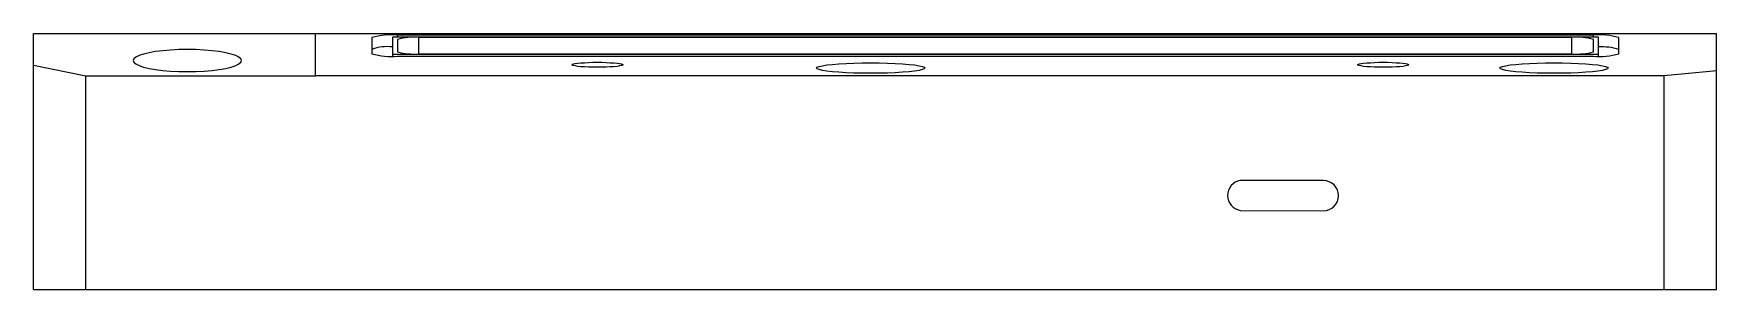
# Paper-space layout '_Front' of a CAD drawing. Header units: millimetres. Extents: x 0 to 19.7, y 0 to 3.
import ezdxf

# ---------------------------------------------------------------- set-up
doc = ezdxf.new("R2010")
doc.units = ezdxf.units.MM

psp = doc.layouts.new('_Front')

# ---------------------------------------------------------------- linework, layer by layer
at = {"color": 7, "linetype": 'Continuous', "lineweight": 25}
for p, q in [((0, 3), (19.7, 3)), ((0, 0), (0, 3)), ((3.3, 2.5), (3.3, 3)), ((18.32, 2.96), (4.2, 2.96)), ((4.2, 2.96), (4.2, 2.735)), ((18.26, 2.983), (4.26, 2.983)), ((18.32, 2.735), (18.32, 2.96)), ((19.7, 0), (19.7, 3)), ((3.96, 2.955), (3.96, 2.763)), ((4.26, 2.931), (4.26, 2.787)), ((18.01, 2.955), (4.51, 2.955)), ((4.51, 2.763), (18.01, 2.763)), ((18.26, 2.787), (18.26, 2.931)), ((18.56, 2.763), (18.56, 2.955)), ((0.61, 2.5), (0, 2.625)), ((4.2, 2.757), (18.32, 2.757)), ((4.26, 2.734), (18.26, 2.734)), ((19.09, 2.509), (19.7, 2.568)), ((0.61, 0), (0.61, 2.5)), ((3.3, 2.5), (0.61, 2.5)), ((3.3, 2.509), (19.09, 2.509)), ((19.09, 0), (19.09, 2.509)), ((15.1, 1.277), (14.126, 1.277)), ((14.126, 0.927), (15.1, 0.923)), ((0, 0), (19.7, 0))]:
    psp.add_line(p, q, dxfattribs=at)
at = {"color": 8, "linetype": 'Continuous', "lineweight": 25}
for p, q in [((4.26, 2.96), (4.26, 2.983)), ((18.26, 2.96), (18.26, 2.983)), ((4.51, 2.763), (4.51, 2.955)), ((18.01, 2.763), (18.01, 2.955))]:
    psp.add_line(p, q, dxfattribs=at)
at = {"color": 7, "linetype": 'Continuous', "lineweight": 25, "flags": 128}
for points in [[(1.8, 2.813), (1.701, 2.812), (1.604, 2.807), (1.512, 2.799), (1.427, 2.789), (1.351, 2.775), (1.286, 2.76), (1.234, 2.743), (1.196, 2.724), (1.173, 2.704), (1.165, 2.684), (1.173, 2.663), (1.196, 2.644), (1.234, 2.625), (1.286, 2.608), (1.351, 2.592), (1.427, 2.579), (1.512, 2.568), (1.604, 2.56), (1.701, 2.556), (1.8, 2.554), (1.899, 2.556), (1.996, 2.56), (2.088, 2.568), (2.173, 2.579), (2.249, 2.592), (2.314, 2.608), (2.366, 2.625), (2.404, 2.644), (2.427, 2.663), (2.435, 2.684), (2.427, 2.704), (2.404, 2.724), (2.366, 2.743), (2.314, 2.76), (2.249, 2.775), (2.173, 2.789), (2.088, 2.799), (1.996, 2.807), (1.899, 2.812), (1.8, 2.813)], [(6.6, 2.605), (6.548, 2.606), (6.497, 2.607), (6.45, 2.609), (6.407, 2.612), (6.37, 2.615), (6.34, 2.62), (6.318, 2.624), (6.305, 2.629), (6.3, 2.634), (6.305, 2.639), (6.318, 2.644), (6.34, 2.649), (6.37, 2.653), (6.407, 2.656), (6.45, 2.659), (6.497, 2.661), (6.548, 2.663), (6.6, 2.663), (6.652, 2.663), (6.703, 2.661), (6.75, 2.659), (6.793, 2.656), (6.83, 2.653), (6.86, 2.649), (6.882, 2.644), (6.895, 2.639), (6.9, 2.634), (6.895, 2.629), (6.882, 2.624), (6.86, 2.62), (6.83, 2.615), (6.793, 2.612), (6.75, 2.609), (6.703, 2.607), (6.652, 2.606), (6.6, 2.605)], [(9.8, 2.657), (9.899, 2.656), (9.996, 2.654), (10.088, 2.65), (10.173, 2.645), (10.249, 2.639), (10.314, 2.632), (10.366, 2.623), (10.404, 2.614), (10.427, 2.605), (10.435, 2.596), (10.427, 2.586), (10.404, 2.577), (10.366, 2.568), (10.314, 2.56), (10.249, 2.552), (10.173, 2.546), (10.088, 2.541), (9.996, 2.537), (9.899, 2.535), (9.8, 2.534), (9.701, 2.535), (9.604, 2.537), (9.512, 2.541), (9.427, 2.546), (9.351, 2.552), (9.286, 2.56), (9.234, 2.568), (9.196, 2.577), (9.173, 2.586), (9.165, 2.596), (9.173, 2.605), (9.196, 2.614), (9.234, 2.623), (9.286, 2.632), (9.351, 2.639), (9.427, 2.645), (9.512, 2.65), (9.604, 2.654), (9.701, 2.656), (9.8, 2.657)], [(15.8, 2.605), (15.748, 2.606), (15.697, 2.607), (15.65, 2.609), (15.607, 2.612), (15.57, 2.615), (15.54, 2.62), (15.518, 2.624), (15.505, 2.629), (15.5, 2.634), (15.505, 2.639), (15.518, 2.644), (15.54, 2.649), (15.57, 2.653), (15.607, 2.656), (15.65, 2.659), (15.697, 2.661), (15.748, 2.663), (15.8, 2.663), (15.852, 2.663), (15.903, 2.661), (15.95, 2.659), (15.993, 2.656), (16.03, 2.653), (16.06, 2.649), (16.082, 2.644), (16.095, 2.639), (16.1, 2.634), (16.095, 2.629), (16.082, 2.624), (16.06, 2.62), (16.03, 2.615), (15.993, 2.612), (15.95, 2.609), (15.903, 2.607), (15.852, 2.606), (15.8, 2.605)], [(17.8, 2.657), (17.899, 2.656), (17.996, 2.654), (18.088, 2.65), (18.173, 2.645), (18.249, 2.639), (18.314, 2.632), (18.366, 2.623), (18.404, 2.614), (18.427, 2.605), (18.435, 2.596), (18.427, 2.586), (18.404, 2.577), (18.366, 2.568), (18.314, 2.56), (18.249, 2.552), (18.173, 2.546), (18.088, 2.541), (17.996, 2.537), (17.899, 2.535), (17.8, 2.534), (17.701, 2.535), (17.604, 2.537), (17.512, 2.541), (17.427, 2.546), (17.351, 2.552), (17.286, 2.56), (17.234, 2.568), (17.196, 2.577), (17.173, 2.586), (17.165, 2.596), (17.173, 2.605), (17.196, 2.614), (17.234, 2.623), (17.286, 2.632), (17.351, 2.639), (17.427, 2.645), (17.512, 2.65), (17.604, 2.654), (17.701, 2.656), (17.8, 2.657)]]:
    psp.add_lwpolyline(points, dxfattribs=at)
at = {"color": 7, "linetype": 'Continuous', "lineweight": 25}
for centre, radius, start, end in [((4.186, 2.179), 0.807, 84.7198, 106.2298), ((4.448, 2.285), 0.673, 84.7198, 106.2298), ((18.072, 2.285), 0.673, 73.7702, 95.2802), ((18.334, 2.179), 0.807, 73.7702, 95.2802), ((4.139, 2.328), 0.519, 83.2324, 110.1578), ((4.186, 3.538), 0.807, 253.7702, 275.2802), ((4.448, 3.433), 0.673, 253.7702, 275.2802), ((18.072, 3.433), 0.673, 264.7198, 286.2298), ((18.334, 3.538), 0.807, 264.7198, 286.2298), ((18.36, 2.149), 0.695, 73.2994, 93.3104), ((14.155, 1.102), 0.177, 99.222, 260.778), ((15.1, 1.1), 0.177, 270, 90)]:
    psp.add_arc(centre, radius, start, end, dxfattribs=at)

doc.saveas('drawing.dxf')
